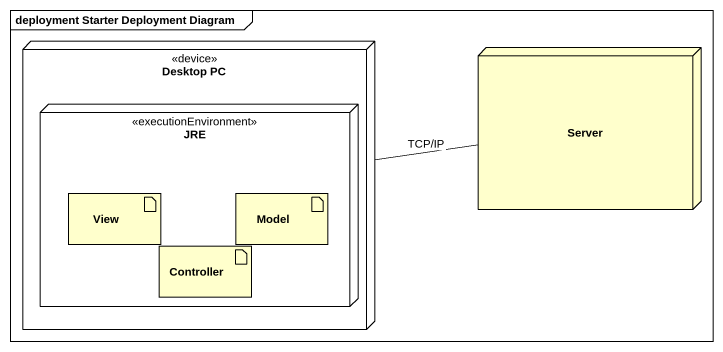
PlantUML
@startuml
mainframe deployment Starter Deployment Diagram
node "Desktop PC" as Desktop_PC <<device>> {
  node JRE <<executionEnvironment>> {
    artifact View
    artifact Model
    artifact Controller
  }
}
node Server
Desktop_PC -right- Server : TCP/IP
@enduml
